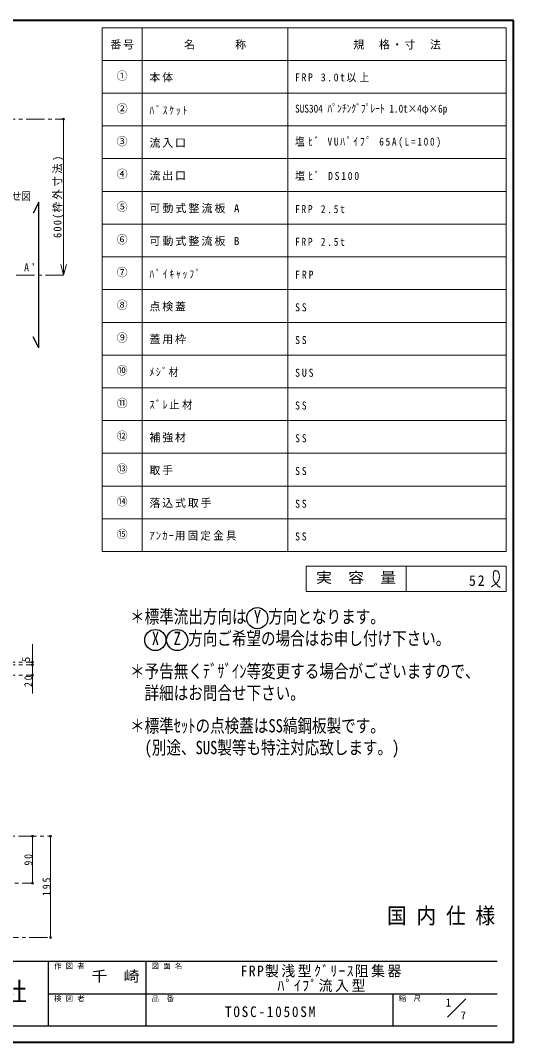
# Model space of a CAD drawing. Units: millimetres at full size, sheet at 1:7. Extents: x -1465 to 1370, y -987 to 980.
# Drawn here: x 422 to 1370, y -987 to 980 of the extents above; entities that cross this region are included whole.
import ezdxf
from ezdxf.enums import TextEntityAlignment as Align

# ---------------------------------------------------------------- set-up
doc = ezdxf.new("R2010")
doc.units = ezdxf.units.MM
doc.header["$LTSCALE"] = 7
doc.header["$PDMODE"] = 32
doc.header["$PDSIZE"] = 3.5
doc.linetypes.add('CHAIN1', pattern=[8, 5, -1, 1, -1])
doc.layers.add('0-0____1', color=4, linetype='Continuous', lineweight=9)
doc.styles.add('ＭＳ ゴシック', font='')
doc.styles.get('ＭＳ ゴシック').set_extended_font_data('MS Gothic')

msp = doc.modelspace()

# ---------------------------------------------------------------- linework, layer by layer
at = {"layer": '0-0____1', "color": 1, "lineweight": 40}
for p, q in [((1370.499, 979.62), (-1464.501, 979.62)), ((1370.499, -987.38), (1370.499, 979.62)), ((1370.499, -987.38), (-1464.501, -987.38))]:
    msp.add_line(p, q, dxfattribs=at)
at = {"layer": '0-0____1', "color": 3, "lineweight": 18}
for p, q in [((579.499, -42.38), (579.499, 965.62)), ((1356.499, 965.62), (579.499, 965.62)), ((656.499, -42.38), (656.499, 965.62)), ((936.499, -42.38), (936.499, 965.62)), ((1356.499, -42.38), (1356.499, 965.62)), ((1356.499, 902.62), (579.499, 902.62)), ((1356.499, 839.62), (579.499, 839.62)), ((1356.499, 776.62), (579.499, 776.62)), ((1356.499, 713.62), (579.499, 713.62)), ((1356.499, 650.62), (579.499, 650.62)), ((1356.499, 587.62), (579.499, 587.62)), ((1356.499, 524.62), (579.499, 524.62)), ((1356.499, 461.62), (579.499, 461.62)), ((1356.499, 398.62), (579.499, 398.62)), ((1356.499, 335.62), (579.499, 335.62)), ((1356.499, 272.62), (579.499, 272.62)), ((1356.499, 209.62), (579.499, 209.62)), ((1356.499, 146.62), (579.499, 146.62)), ((1356.499, 83.62), (579.499, 83.62)), ((1356.499, 20.62), (579.499, 20.62)), ((1356.499, -42.38), (579.499, -42.38)), ((971.499, -70.38), (1356.499, -70.38)), ((971.499, -119.38), (971.499, -70.38)), ((1163.999, -119.38), (1163.999, -70.38)), ((1356.499, -70.38), (1356.499, -119.38)), ((971.499, -119.38), (1356.499, -119.38))]:
    msp.add_line(p, q, dxfattribs=at)
at = {"layer": '0-0____1', "linetype": 'CHAIN1'}
for p, q in [((265.499, 789.62), (505.499, 789.62)), ((505.499, 489.62), (-1004.501, 489.62)), ((265.499, -255.38), (445.499, -255.38)), ((265.499, -260.38), (445.499, -260.38)), ((265.499, -280.38), (445.499, -280.38)), ((250.499, -590.38), (480.499, -590.38)), ((145.499, -680.38), (445.499, -680.38)), ((215.499, -785.38), (480.499, -785.38))]:
    msp.add_line(p, q, dxfattribs=at)
at = {"layer": '0-0____1'}
for p, q in [((505.499, 489.62), (505.499, 789.62)), ((505.499, 489.62), (500.063, 509.904)), ((505.499, 489.62), (510.934, 509.904)), ((445.499, -590.38), (445.499, -680.38)), ((480.499, -590.38), (480.499, -785.38))]:
    msp.add_line(p, q, dxfattribs=at)
at = {"layer": '0-0____1', "color": 5, "lineweight": 25}
for p, q in [((457.699, 629.62), (447.199, 608.62)), ((457.699, 349.62), (457.699, 629.62)), ((457.699, 349.62), (447.199, 370.62))]:
    msp.add_line(p, q, dxfattribs=at)
at = {"layer": '0-0____1', "color": 6, "lineweight": 25}
for p, q in [((-47.001, -830.88), (1338.999, -830.88)), ((476.499, -955.88), (476.499, -830.88)), ((663.999, -955.88), (663.999, -830.88)), ((476.499, -893.38), (1338.999, -893.38)), ((1138.999, -955.88), (1138.999, -893.38)), ((1338.999, -955.88), (-47.001, -955.88))]:
    msp.add_line(p, q, dxfattribs=at)
at = {"layer": '0-0____1', "color": 7, "lineweight": 18}
msp.add_line((1243.643, -938.735), (1278.999, -903.38), dxfattribs=at)
at = {"layer": '0-0____1'}
for points in [[(1328.243, -110.296), (1328.982, -109.797), (1330.254, -108.932), (1331.519, -108.051), (1332.772, -107.145), (1334.01, -106.206), (1335.228, -105.222), (1335.923, -104.628), (1336.749, -103.884), (1338.122, -102.535), (1339.401, -101.102), (1340.552, -99.586), (1341.541, -97.988), (1342.333, -96.311), (1342.689, -95.301), (1342.885, -94.597), (1343.134, -93.357), (1343.278, -92.091), (1343.326, -90.804), (1343.284, -89.504), (1343.161, -88.197), (1343.055, -87.438), (1342.941, -86.768), (1342.693, -85.624), (1342.366, -84.51), (1341.945, -83.444), (1341.414, -82.443), (1340.757, -81.525), (1340.312, -81.038), (1340.004, -80.748), (1339.429, -80.29), (1338.805, -79.896), (1338.141, -79.58), (1337.442, -79.354), (1336.718, -79.229), (1336.289, -79.209), (1335.919, -79.224), (1335.283, -79.316), (1334.662, -79.488), (1334.073, -79.734)], [(1334.073, -79.734), (1333.532, -80.049), (1333.055, -80.427), (1332.814, -80.672), (1332.485, -81.109), (1332.08, -81.96), (1331.844, -82.91), (1331.733, -83.931), (1331.704, -84.997), (1331.712, -86.081), (1331.717, -86.707), (1331.709, -87.552), (1331.668, -88.976), (1331.62, -90.361), (1331.599, -91.717), (1331.637, -93.048), (1331.768, -94.362), (1331.9, -95.118), (1332.056, -95.786), (1332.407, -96.93), (1332.852, -98.059), (1333.377, -99.167), (1333.968, -100.247), (1334.614, -101.295), (1335.009, -101.885), (1335.313, -102.319), (1335.851, -103.051), (1336.404, -103.767), (1336.971, -104.471), (1337.55, -105.17), (1338.138, -105.867), (1338.483, -106.273), (1338.852, -106.707), (1339.5, -107.451), (1340.168, -108.173), (1340.867, -108.855), (1341.605, -109.478), (1342.391, -110.023), (1342.872, -110.296), (1343.084, -110.403)], [(1343.084, -110.403), (1343.458, -110.572), (1343.84, -110.727), (1344.229, -110.871), (1344.622, -111.006), (1345.019, -111.136), (1345.249, -111.211)], [(445.499, -315.38), (445.499, -260.38), (445.499, -220.38)]]:
    msp.add_lwpolyline(points, dxfattribs=at)
at = {"layer": '0-0____1', "color": 5, "lineweight": 25}
for centre in [(877.815, -170.713), (681.815, -212.713), (723.815, -212.713)]:
    msp.add_circle(centre, 20.3, dxfattribs=at)
at = {"layer": '0-0____1'}
for p in [(505.499, 789.62), (445.499, -255.38), (445.499, -260.38), (445.499, -280.38), (445.499, -590.38), (480.499, -590.38), (445.499, -680.38), (480.499, -785.38)]:
    msp.add_point(p, dxfattribs=at)

# ---------------------------------------------------------------- texts
at = {"layer": '0-0____1', "color": 7, "style": 'ＭＳ ゴシック'}
for s, height, p in [('①', 15.4, (607.499, 860.62)), ('②', 15.4, (607.499, 797.62)), ('③', 15.4, (607.499, 734.62)), ('④', 15.4, (607.499, 671.62)), ('⑤', 15.4, (607.499, 608.62)), ('⑥', 15.4, (607.499, 545.62)), ('⑦', 15.4, (607.499, 482.62)), ('⑧', 15.4, (607.499, 419.62)), ('⑨', 15.4, (607.499, 356.62)), ('⑩', 15.4, (607.499, 293.62)), ('⑪', 15.4, (607.499, 230.62)), ('⑫', 15.4, (607.499, 167.62)), ('⑬', 15.4, (607.499, 104.62)), ('⑭', 15.4, (607.499, 41.62)), ('⑮', 15.4, (607.499, -21.38)), ('作 図 者', 10.26, (486.999, -848.38)), ('図 面 名', 10.26, (674.499, -848.38)), ('検 図 者', 10.26, (486.999, -910.88)), ('品\u3000番', 10.26, (674.499, -910.88)), ('縮\u3000尺', 10.26, (1149.499, -910.88)), ('1', 15.4, (1240.087, -922.647)), ('7', 15.4, (1268.591, -947.412))]:
    msp.add_text(s, height=height, dxfattribs=at).set_placement(p, align=Align.BOTTOM_LEFT)
for s, height, width, p in [('SUS304 ﾊﾟﾝﾁﾝｸﾞﾌﾟﾚｰﾄ 1.0t×4φ×6p', 15.4, 0.85, (950.499, 797.62)), ('標準点検蓋伏せ図', 15.4, 0.85, (295.899, 629.12)), ('実\u3000容\u3000量', 20.53, 1.1, (990.749, -108.88)), ('＊標準流出方向は Y 方向となります。', 25.66, 0.8, (633.165, -188.213)), (' X  Z 方向ご希望の場合はお申し付け下さい。', 25.66, 0.8, (661.165, -230.213)), ('＊予告無くﾃﾞｻﾞｲﾝ等変更する場合がございますので、', 25.66, 0.8, (633.165, -293.213)), ('詳細はお問合せ下さい。', 25.66, 0.8, (661.165, -335.213)), ('＊標準ｾｯﾄの点検蓋はSS縞鋼板製です。', 25.66, 0.8, (633.165, -398.213)), ('(別途、SUS製等も特注対応致します。)', 25.66, 0.8, (661.165, -440.213)), ('国 内 仕 様', 30.79, 0.9, (1127.249, -767.88)), ('千\u3000崎', 20.53, 1.1, (558.999, -876.13)), ('工業株式会社', 35.92, 0.95, (155.249, -917.88))]:
    msp.add_text(s, height=height, dxfattribs=dict(at, width=width)).set_placement(p, align=Align.BOTTOM_LEFT)
msp.add_text('5', height=15.4, rotation=90, dxfattribs=at).set_placement((445.499, -255.38), align=Align.BOTTOM_LEFT)
at = {"layer": '0-0____1', "color": 7, "attachment_point": 7, "style": 'ＭＳ ゴシック'}
for s, insert, char_height in [('\\T1.17;番号', (595.249, 923.62), 15.4), ('\\T1.17;名\u3000\u3000\u3000称', (736.999, 923.62), 15.4), ('\\T1.17;規\u3000格・寸\u3000法', (1062.499, 923.62), 15.4), ('\\T1.17;本体', (670.499, 860.62), 15.4), ('\\T1.31;\\W0.9;FRP\\~3.0t以上', (950.499, 860.62), 15.4), ('\\T1.39;\\W0.85;ﾊﾞｽｹｯﾄ', (670.499, 797.62), 15.4), ('\\T1.17;流入口', (670.499, 734.62), 15.4), ('\\T1.37;\\W0.85;塩ﾋﾞ\\~VUﾊﾟｲﾌﾟ\\~65A(L=100)', (950.499, 734.62), 15.4), ('\\T1.17;流出口', (670.499, 671.62), 15.4), ('\\T1.34;\\W0.9;塩ﾋﾞ\\~DS100', (950.499, 671.62), 15.4), ('\\T1.19;可動式整流板\\~A', (670.499, 608.62), 15.4), ('\\T1.39;\\W0.85;FRP\\~2.5t', (950.499, 608.62), 15.4), ('\\T1.19;可動式整流板\\~B', (670.499, 545.62), 15.4), ('\\T1.39;\\W0.85;FRP\\~2.5t', (950.499, 545.62), 15.4), ("\\T1.36;\\W0.9;A'", (429.499, 496.62), 15.4), ('\\T1.39;\\W0.85;ﾊﾟｲｷｬｯﾌﾟ', (670.499, 482.62), 15.4), ('\\T1.38;\\W0.9;FRP', (950.499, 482.62), 15.4), ('\\T1.17;点検蓋', (670.499, 419.62), 15.4), ('\\T1.36;\\W0.9;SS', (950.499, 419.62), 15.4), ('\\T1.17;蓋用枠', (670.499, 356.62), 15.4), ('\\T1.36;\\W0.9;SS', (950.499, 356.62), 15.4), ('\\T1.3;\\W0.9;ﾒｼﾞ材', (670.499, 293.62), 15.4), ('\\T1.38;\\W0.9;SUS', (950.499, 293.62), 15.4), ('\\T1.26;\\W0.95;ｽﾞﾚ止材', (670.499, 230.62), 15.4), ('\\T1.36;\\W0.9;SS', (950.499, 230.62), 15.4), ('\\T1.17;補強材', (670.499, 167.62), 15.4), ('\\T1.36;\\W0.9;SS', (950.499, 167.62), 15.4), ('\\T1.17;取手', (670.499, 104.62), 15.4), ('\\T1.36;\\W0.9;SS', (950.499, 104.62), 15.4), ('\\T1.17;落込式取手', (670.499, 41.62), 15.4), ('\\T1.36;\\W0.9;SS', (950.499, 41.62), 15.4), ('\\T1.23;\\W0.95;ｱﾝｶｰ用固定金具', (670.499, -21.38), 15.4), ('\\T1.36;\\W0.9;SS', (950.499, -21.38), 15.4), ('\\T1.27;\\W0.95;52', (1284.749, -108.88), 20.53), ('\\T1.18;\\W0.95;FRP製浅型ｸﾞﾘｰｽ阻集器', (845.749, -862.13), 20.53), ('\\T1.19;\\W0.95;ﾊﾟｲﾌﾟ流入型', (916.624, -890.13), 20.53), ('\\T1.28;\\W0.9;TOSC-1050SM', (815.749, -938.63), 20.53)]:
    msp.add_mtext(s, dxfattribs=dict(at, insert=insert, char_height=char_height))
at = {"layer": '0-0____1', "color": 7, "char_height": 15.4, "attachment_point": 7, "rotation": 90, "style": 'ＭＳ ゴシック'}
for s, insert in [('\\T1.24;\\W0.95;600(枠外寸法)', (505.499, 560.87)), ('\\T1.36;\\W0.9;20', (445.499, -303.13)), ('\\T1.36;\\W0.9;90', (445.499, -646.755)), ('\\T1.38;\\W0.9;195', (480.499, -705.38))]:
    msp.add_mtext(s, dxfattribs=dict(at, insert=insert))

doc.saveas('drawing.dxf')
